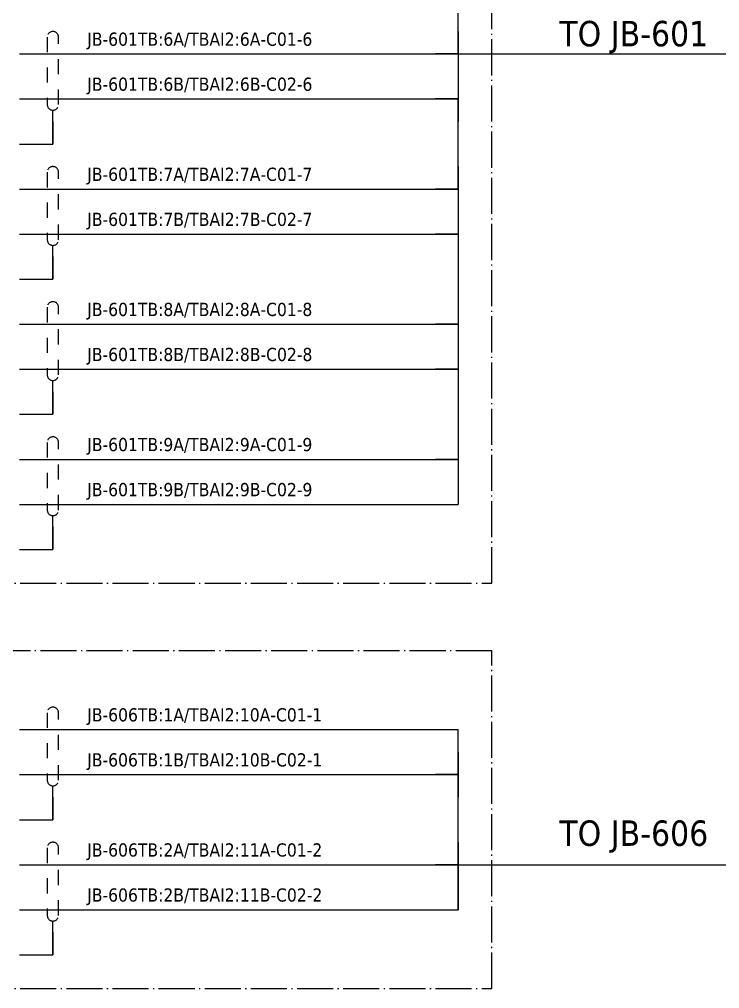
# Model space of a CAD drawing. Header units: millimetres. Extents: x 0 to 1792788, y -13 to 262234.
# Drawn here: x 89 to 151.2, y 118 to 204.1 of the extents above; entities that cross this region are included whole.
import ezdxf
from ezdxf.enums import TextEntityAlignment as Align

# ---------------------------------------------------------------- set-up
doc = ezdxf.new("R2010")
doc.units = ezdxf.units.MM
doc.linetypes.add('EPL_DASH', pattern=[1, 0.5, -0.5])
doc.linetypes.add('EPL_DASHDOT', pattern=[1, 0.8, -0.1, 0, -0.1])
for name, color, linetype, lineweight in [('EPLAN108', 5, 'Continuous', 35), ('EPLAN307', 134, 'EPL_DASHDOT', 25), ('EPLAN311', 7, 'Continuous', 25), ('EPLAN314', 5, 'EPL_DASH', 25), ('EPLAN317', 7, 'Continuous', 25), ('EPLAN400', 5, 'Continuous', 35), ('EPLAN405', 7, 'Continuous', 25), ('EPLAN500', 7, 'Continuous', 35), ('EPLAN501', 7, 'Continuous', 35), ('EPLAN502', 7, 'Continuous', 35), ('EPLAN503', 7, 'Continuous', 35), ('EPLAN504', 7, 'Continuous', 35), ('EPLAN546', 1, 'Continuous', 25)]:
    doc.layers.add(name, color=color, linetype=linetype, lineweight=lineweight)
doc.styles.add('Tahoma', font='')
doc.styles.get('Tahoma').set_extended_font_data('Tahoma')

# ---------------------------------------------------------------- blocks, each defined once
blk = doc.blocks.new('EPLSYM_LibrarySPECIAL_Symbol5_Variant1_Placement1_29')
at = {"layer": 'EPLAN314', "ltscale": 2.7}
for p, q in [((-0.5, 6.5), (-0.5, 0.5)), ((0.5, 0.5), (0.5, 6.5))]:
    blk.add_line(p, q, dxfattribs=at)
for centre, start, end in [((0, 6.5), 0, 180), ((0, 0.5), 180, 0)]:
    blk.add_arc(centre, 0.5, start, end, dxfattribs=at)
blk = doc.blocks.new('EPLSYM_LibrarySPECIAL_Symbol5_Variant1_Placement1_30')
at = {"layer": 'EPLAN314', "ltscale": 2.7}
for p, q in [((-0.5, 6.5), (-0.5, 0.5)), ((0.5, 0.5), (0.5, 6.5))]:
    blk.add_line(p, q, dxfattribs=at)
for centre, start, end in [((0, 6.5), 0, 180), ((0, 0.5), 180, 0)]:
    blk.add_arc(centre, 0.5, start, end, dxfattribs=at)
blk = doc.blocks.new('EPLSYM_LibrarySPECIAL_Symbol5_Variant1_Placement1_31')
at = {"layer": 'EPLAN314', "ltscale": 2.7}
for p, q in [((-0.5, 6.5), (-0.5, 0.5)), ((0.5, 0.5), (0.5, 6.5))]:
    blk.add_line(p, q, dxfattribs=at)
for centre, start, end in [((0, 6.5), 0, 180), ((0, 0.5), 180, 0)]:
    blk.add_arc(centre, 0.5, start, end, dxfattribs=at)
blk = doc.blocks.new('EPLSYM_LibrarySPECIAL_Symbol5_Variant1_Placement1_32')
at = {"layer": 'EPLAN314', "ltscale": 2.7}
for p, q in [((-0.5, 6.5), (-0.5, 0.5)), ((0.5, 0.5), (0.5, 6.5))]:
    blk.add_line(p, q, dxfattribs=at)
for centre, start, end in [((0, 6.5), 0, 180), ((0, 0.5), 180, 0)]:
    blk.add_arc(centre, 0.5, start, end, dxfattribs=at)
blk = doc.blocks.new('EPLSYM_LibrarySPECIAL_Symbol5_Variant1_Placement1_33')
at = {"layer": 'EPLAN314', "ltscale": 2.7}
for p, q in [((-0.5, 6.5), (-0.5, 0.5)), ((0.5, 0.5), (0.5, 6.5))]:
    blk.add_line(p, q, dxfattribs=at)
for centre, start, end in [((0, 6.5), 0, 180), ((0, 0.5), 180, 0)]:
    blk.add_arc(centre, 0.5, start, end, dxfattribs=at)
blk = doc.blocks.new('EPLSYM_LibrarySPECIAL_Symbol5_Variant1_Placement1_34')
at = {"layer": 'EPLAN314', "ltscale": 2.7}
for p, q in [((-0.5, 6.5), (-0.5, 0.5)), ((0.5, 0.5), (0.5, 6.5))]:
    blk.add_line(p, q, dxfattribs=at)
for centre, start, end in [((0, 6.5), 0, 180), ((0, 0.5), 180, 0)]:
    blk.add_arc(centre, 0.5, start, end, dxfattribs=at)
blk = doc.blocks.new('EPLSYM_LibrarySPECIAL_Symbol308_Variant0_Placement0')
at = {"layer": 'EPLAN405', "color": 7, "style": 'Tahoma'}
for tag, p in [('17_31011', (1.5, 6.35)), ('17_31002', (1.5, 0.5))]:
    blk.add_attdef(tag, text='', height=1.174, dxfattribs=at).set_placement(p, align=Align.BOTTOM_LEFT)
for tag, p in [('17_31004', (1.5, 4.4)), ('17_31003', (1.5, 2.45))]:
    blk.add_attdef(tag, p, '', height=1.174, dxfattribs=at)
blk = doc.blocks.new('EPLSYM_LibrarySPECIAL_Symbol2_Variant0_Placement1_12')
at = {"layer": 'EPLAN307', "lineweight": 25, "ltscale": 4}
blk.add_lwpolyline([(0, -114), (128, -114), (128, 0), (0, 0)], close=True, dxfattribs=at)
at = {"layer": 'EPLAN400', "color": 5, "style": 'Tahoma'}
blk.add_attdef('88_20010', text='', height=2.2575, dxfattribs=at).set_placement((-1.5, -0.9515), align=Align.TOP_RIGHT)
at = {"layer": 'EPLAN500', "color": 7, "style": 'Tahoma'}
blk.add_attdef('88_20027', text='', height=1.6254, dxfattribs=at).set_placement((-1.5, -4.57508), align=Align.TOP_RIGHT)
at = {"layer": 'EPLAN501', "color": 7, "style": 'Tahoma'}
blk.add_attdef('88_20011', text='', height=1.6254, dxfattribs=at).set_placement((-1.5, -9.97508), align=Align.TOP_RIGHT)
at = {"layer": 'EPLAN502', "color": 7, "style": 'Tahoma'}
blk.add_attdef('88_20025', text='', height=1.6254, dxfattribs=at).set_placement((-1.5, -12.67508), align=Align.TOP_RIGHT)
at = {"layer": 'EPLAN503', "color": 7, "style": 'Tahoma'}
blk.add_attdef('88_20024', text='', height=1.6254, dxfattribs=at).set_placement((-1.5, -15.37508), align=Align.TOP_RIGHT)
at = {"layer": 'EPLAN504', "color": 7, "style": 'Tahoma'}
blk.add_attdef('88_20901[1]', text='', height=1.6254, dxfattribs=at).set_placement((-1.5, -7.27508), align=Align.TOP_RIGHT)
blk = doc.blocks.new('EPLSYM_LibrarySPECIAL_Symbol2_Variant0_Placement1_13')
at = {"layer": 'EPLAN307', "lineweight": 25, "ltscale": 4}
blk.add_lwpolyline([(0, -30), (128, -30), (128, 0), (0, 0)], close=True, dxfattribs=at)
at = {"layer": 'EPLAN400', "color": 5, "style": 'Tahoma'}
blk.add_attdef('88_20010', text='', height=2.2575, dxfattribs=at).set_placement((-1.5, -0.9515), align=Align.TOP_RIGHT)
at = {"layer": 'EPLAN500', "color": 7, "style": 'Tahoma'}
blk.add_attdef('88_20027', text='', height=1.6254, dxfattribs=at).set_placement((-1.5, -4.57508), align=Align.TOP_RIGHT)
at = {"layer": 'EPLAN501', "color": 7, "style": 'Tahoma'}
blk.add_attdef('88_20011', text='', height=1.6254, dxfattribs=at).set_placement((-1.5, -9.97508), align=Align.TOP_RIGHT)
at = {"layer": 'EPLAN502', "color": 7, "style": 'Tahoma'}
blk.add_attdef('88_20025', text='', height=1.6254, dxfattribs=at).set_placement((-1.5, -12.67508), align=Align.TOP_RIGHT)
at = {"layer": 'EPLAN503', "color": 7, "style": 'Tahoma'}
blk.add_attdef('88_20024', text='', height=1.6254, dxfattribs=at).set_placement((-1.5, -15.37508), align=Align.TOP_RIGHT)
at = {"layer": 'EPLAN504', "color": 7, "style": 'Tahoma'}
blk.add_attdef('88_20901[1]', text='', height=1.6254, dxfattribs=at).set_placement((-1.5, -7.27508), align=Align.TOP_RIGHT)

msp = doc.modelspace()

# ---------------------------------------------------------------- linework, layer by layer
at = {"layer": 'EPLAN311', "color": 7, "ltscale": 4}
for p, q in [((89.05, 201), (128, 201)), ((89.05, 197), (128, 197)), ((89.05, 189), (128, 189)), ((89.05, 185), (128, 185)), ((89.05, 177), (128, 177)), ((89.05, 173), (128, 173)), ((89.05, 165), (128, 165)), ((89.05, 161), (128, 161)), ((89.05, 141), (128, 141)), ((89.05, 137), (128, 137)), ((89.05, 129), (128, 129)), ((89.05, 125), (128, 125))]:
    msp.add_line(p, q, dxfattribs=at)
at = {"layer": 'EPLAN311', "ltscale": 4}
for p, q in [((128, 201), (126, 201)), ((128, 197), (126, 197)), ((128, 189), (126, 189)), ((128, 185), (126, 185)), ((128, 177), (126, 177)), ((128, 173), (126, 173)), ((128, 165), (126, 165)), ((126, 161), (128, 161)), ((126, 141), (128, 141)), ((128, 137), (126, 137)), ((128, 129), (126, 129)), ((126, 125), (128, 125))]:
    msp.add_line(p, q, dxfattribs=at)
at = {"layer": 'EPLAN311', "color": 1, "linetype": 'Continuous', "lineweight": 25, "ltscale": 4}
for p, q in [((92, 195), (92, 193)), ((90, 193), (92, 193)), ((92, 183), (92, 181)), ((90, 181), (92, 181)), ((92, 171), (92, 169)), ((90, 169), (92, 169)), ((92, 159), (92, 157)), ((90, 157), (92, 157)), ((92, 135), (92, 133)), ((90, 133), (92, 133)), ((92, 123), (92, 121)), ((90, 121), (92, 121))]:
    msp.add_line(p, q, dxfattribs=at)
at = {"layer": 'EPLAN317', "lineweight": 25, "ltscale": 4}
for p, q in [((128, 201), (128, 209)), ((128, 203), (128, 199)), ((128, 201), (128, 197)), ((128, 201), (159, 201)), ((128, 201), (130, 201)), ((128, 199), (128, 195)), ((128, 189), (128, 197)), ((128, 191), (128, 187)), ((128, 189), (128, 185)), ((128, 187), (128, 183)), ((128, 185), (128, 177)), ((128, 179), (128, 175)), ((128, 177), (128, 173)), ((128, 175), (128, 171)), ((128, 173), (128, 165)), ((128, 167), (128, 163)), ((128, 165), (128, 161)), ((128, 163), (128, 161)), ((128, 137), (128, 141)), ((128, 139), (128, 141)), ((128, 139), (128, 135)), ((128, 129), (128, 137)), ((128, 131), (128, 127)), ((128, 125), (128, 129)), ((128, 129), (159, 129)), ((128, 129), (130, 129)), ((128, 127), (128, 125))]:
    msp.add_line(p, q, dxfattribs=at)
at = {"layer": 'EPLAN546', "ltscale": 4}
for p, q in [((92, 193), (92, 196)), ((89.05, 193), (92, 193)), ((92, 181), (92, 184)), ((89.05, 181), (92, 181)), ((92, 169), (92, 172)), ((89.05, 169), (92, 169)), ((92, 157), (92, 160)), ((89.05, 157), (92, 157)), ((92, 133), (92, 136)), ((89.05, 133), (92, 133)), ((92, 121), (92, 124)), ((89.05, 121), (92, 121))]:
    msp.add_line(p, q, dxfattribs=at)

# ---------------------------------------------------------------- block references
for name, p in [('EPLSYM_LibrarySPECIAL_Symbol2_Variant0_Placement1_12', (3, 268)), ('EPLSYM_LibrarySPECIAL_Symbol5_Variant1_Placement1_29', (92, 196)), ('EPLSYM_LibrarySPECIAL_Symbol5_Variant1_Placement1_30', (92, 184)), ('EPLSYM_LibrarySPECIAL_Symbol5_Variant1_Placement1_31', (92, 172)), ('EPLSYM_LibrarySPECIAL_Symbol5_Variant1_Placement1_32', (92, 160)), ('EPLSYM_LibrarySPECIAL_Symbol2_Variant0_Placement1_13', (3, 148)), ('EPLSYM_LibrarySPECIAL_Symbol5_Variant1_Placement1_34', (92, 136)), ('EPLSYM_LibrarySPECIAL_Symbol5_Variant1_Placement1_33', (92, 124))]:
    msp.add_blockref(name, p)
ref = msp.add_blockref('EPLSYM_LibrarySPECIAL_Symbol308_Variant0_Placement0', (95, 201))
ref.add_attrib('17_31011', 'JB-601TB:6A/TBAI2:6A-C01-6', dxfattribs={"layer": 'EPLAN405', "color": 7, "height": 1.1739, "style": 'Tahoma'}).set_placement((95.055, 201.374), align=Align.BOTTOM_LEFT)
ref = msp.add_blockref('EPLSYM_LibrarySPECIAL_Symbol308_Variant0_Placement0', (95, 197))
ref.add_attrib('17_31011', 'JB-601TB:6B/TBAI2:6B-C02-6', dxfattribs={"layer": 'EPLAN405', "color": 7, "height": 1.1739, "style": 'Tahoma'}).set_placement((95.055, 197.374), align=Align.BOTTOM_LEFT)
ref = msp.add_blockref('EPLSYM_LibrarySPECIAL_Symbol308_Variant0_Placement0', (95, 189))
ref.add_attrib('17_31011', 'JB-601TB:7A/TBAI2:7A-C01-7', dxfattribs={"layer": 'EPLAN405', "color": 7, "height": 1.1739, "style": 'Tahoma'}).set_placement((95.055, 189.374), align=Align.BOTTOM_LEFT)
ref = msp.add_blockref('EPLSYM_LibrarySPECIAL_Symbol308_Variant0_Placement0', (95, 185))
ref.add_attrib('17_31011', 'JB-601TB:7B/TBAI2:7B-C02-7', dxfattribs={"layer": 'EPLAN405', "color": 7, "height": 1.1739, "style": 'Tahoma'}).set_placement((95.055, 185.374), align=Align.BOTTOM_LEFT)
ref = msp.add_blockref('EPLSYM_LibrarySPECIAL_Symbol308_Variant0_Placement0', (95, 177))
ref.add_attrib('17_31011', 'JB-601TB:8A/TBAI2:8A-C01-8', dxfattribs={"layer": 'EPLAN405', "color": 7, "height": 1.1739, "style": 'Tahoma'}).set_placement((95.055, 177.374), align=Align.BOTTOM_LEFT)
ref = msp.add_blockref('EPLSYM_LibrarySPECIAL_Symbol308_Variant0_Placement0', (95, 173))
ref.add_attrib('17_31011', 'JB-601TB:8B/TBAI2:8B-C02-8', dxfattribs={"layer": 'EPLAN405', "color": 7, "height": 1.1739, "style": 'Tahoma'}).set_placement((95.055, 173.374), align=Align.BOTTOM_LEFT)
ref = msp.add_blockref('EPLSYM_LibrarySPECIAL_Symbol308_Variant0_Placement0', (95, 165))
ref.add_attrib('17_31011', 'JB-601TB:9A/TBAI2:9A-C01-9', dxfattribs={"layer": 'EPLAN405', "color": 7, "height": 1.1739, "style": 'Tahoma'}).set_placement((95.055, 165.374), align=Align.BOTTOM_LEFT)
ref = msp.add_blockref('EPLSYM_LibrarySPECIAL_Symbol308_Variant0_Placement0', (95, 161))
ref.add_attrib('17_31011', 'JB-601TB:9B/TBAI2:9B-C02-9', dxfattribs={"layer": 'EPLAN405', "color": 7, "height": 1.1739, "style": 'Tahoma'}).set_placement((95.055, 161.374), align=Align.BOTTOM_LEFT)
ref = msp.add_blockref('EPLSYM_LibrarySPECIAL_Symbol308_Variant0_Placement0', (95, 141))
ref.add_attrib('17_31011', 'JB-606TB:1A/TBAI2:10A-C01-1', dxfattribs={"layer": 'EPLAN405', "color": 7, "height": 1.1739, "style": 'Tahoma'}).set_placement((95.055, 141.374), align=Align.BOTTOM_LEFT)
ref = msp.add_blockref('EPLSYM_LibrarySPECIAL_Symbol308_Variant0_Placement0', (95, 137))
ref.add_attrib('17_31011', 'JB-606TB:1B/TBAI2:10B-C02-1', dxfattribs={"layer": 'EPLAN405', "color": 7, "height": 1.1739, "style": 'Tahoma'}).set_placement((95.055, 137.374), align=Align.BOTTOM_LEFT)
ref = msp.add_blockref('EPLSYM_LibrarySPECIAL_Symbol308_Variant0_Placement0', (95, 129))
ref.add_attrib('17_31011', 'JB-606TB:2A/TBAI2:11A-C01-2', dxfattribs={"layer": 'EPLAN405', "color": 7, "height": 1.1739, "style": 'Tahoma'}).set_placement((95.055, 129.374), align=Align.BOTTOM_LEFT)
ref = msp.add_blockref('EPLSYM_LibrarySPECIAL_Symbol308_Variant0_Placement0', (95, 125))
ref.add_attrib('17_31011', 'JB-606TB:2B/TBAI2:11B-C02-2', dxfattribs={"layer": 'EPLAN405', "color": 7, "height": 1.1739, "style": 'Tahoma'}).set_placement((95.055, 125.374), align=Align.BOTTOM_LEFT)

# ---------------------------------------------------------------- texts
at = {"layer": 'EPLAN108', "color": 5, "style": 'Tahoma'}
for s, p in [('TO JB-601', (137, 201)), ('TO JB-606', (137, 130))]:
    msp.add_text(s, height=2.2575, dxfattribs=at).set_placement(p, align=Align.BOTTOM_LEFT)

doc.saveas('drawing.dxf')
